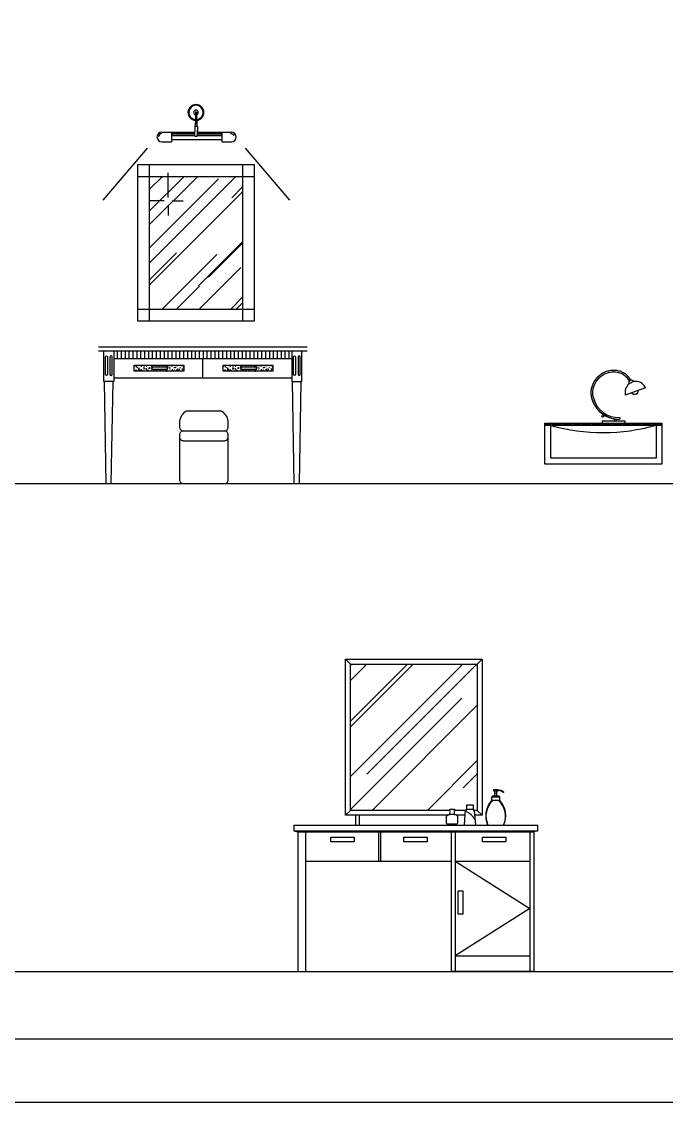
# Model space of a CAD drawing. Header units: inches. Extents: x 6.9 to 49.4, y 11.8 to 36.5.
# Drawn here: x 34.9 to 38.21, y 11.75 to 17.29 of the extents above; entities that cross this region are included whole.
import ezdxf

# ---------------------------------------------------------------- set-up
doc = ezdxf.new("R2010")
doc.units = ezdxf.units.IN
doc.header["$MEASUREMENT"] = 0
for name, color, linetype in [('02', 2, 'Continuous'), ('1', 1, 'Continuous'), ('4', 4, 'Continuous'), ('8', 8, 'Continuous'), ('kadrbm', 4, 'Continuous')]:
    doc.layers.add(name, color=color, linetype=linetype)
pattern_1 = [(135, (65.3717846, 4.2986276), (0.0044194174, 0.0044194174), [])]

# ---------------------------------------------------------------- blocks, each defined once
blk = doc.blocks.new('kadrbm')
at = {"layer": 'kadrbm', "color": 4}
blk.add_lwpolyline([(0, 0), (0, 24.7972), (21, 24.7972), (21, 0), (0, 0)], close=True, dxfattribs=at)
blk.add_lwpolyline([(20.6631, 0.3257), (20.6631, 24.4603), (0.3369, 24.4603), (0.3369, 0.3257), (20.6631, 0.3257)], dxfattribs=at)

msp = doc.modelspace()

# ---------------------------------------------------------------- hatches: boundary and pattern name
at = {"layer": '4'}
h = msp.add_hatch(dxfattribs=at)
h.set_pattern_fill('ANSI31', color=256, scale=0.05, style=0)
h.set_pattern_definition(pattern_1)
h.paths.add_polyline_path([(38.1831, 15.2339), (38.1831, 15.2239), (37.5831, 15.2239), (37.5831, 15.2339)])
h = msp.add_hatch(dxfattribs=at)
h.set_pattern_fill('ANSI31', color=256, scale=0.05, style=0)
h.set_pattern_definition(pattern_1)
h.paths.add_polyline_path([(38.1831, 15.2339), (38.1831, 15.2239), (37.5831, 15.2239), (37.5831, 15.2339)])
h = msp.add_hatch(dxfattribs=at)
h.set_pattern_fill('ANSI31', color=256, scale=0.05, style=0)
h.set_pattern_definition([(135, (65.3717846, 4.2986276), (0.0044194174, 0.0044194174), [])])
h.paths.add_polyline_path([(38.1831, 15.2339), (38.1831, 15.2239), (37.5831, 15.2239), (37.5831, 15.2339)])
at = {"layer": '8'}
h = msp.add_hatch(dxfattribs=at)
h.set_pattern_fill('AR-RROOF,_O', color=256, scale=0.2, angle=45)
h.set_pattern_definition([(45, (-207.80524, -98.41663), (0.16970563, 0.45254834), [3, -0.4, 1, -0.2]), (45, (-207.68786, -98.15783), (-0.32951176, 0.04666905), [0.6, -0.066, 1.2, -0.15]), (45, (-207.85473, -98.22571), (0.640638744, 0.83014336), [1.6, -0.28, 0.8, -0.2])])
h.paths.add_polyline_path([(36.0348, 16.4989), (35.5548, 16.4989), (35.5548, 15.8189), (36.0348, 15.8189)])
h = msp.add_hatch(dxfattribs=at)
h.set_pattern_fill('_U', color=256, scale=0.02, angle=90, style=0, pattern_type=0)
h.set_pattern_definition([(90, (34.392004, 22.919216), (-0.02, 0), [])])
h.paths.add_polyline_path([(36.2853, 15.5639), (36.2853, 15.6039), (35.829, 15.6039), (35.3728, 15.6039), (35.3728, 15.5639)])
h = msp.add_hatch(dxfattribs=at)
h.set_pattern_fill('AR-SAND,_O', color=256, scale=0.01)
h.set_pattern_definition([(37.5, (46.865355, 4.602432), (-0.000629934, 0.019268238), [0, -0.0152, 0, -0.017, 0, -0.01625]), (7.5, (46.865355, 4.602432), (0.017697767, 0.02822146), [0, -0.0082, 0, -0.0137, 0, -0.00525]), (327.5, (46.853055, 4.602432), (0.031141419, 5.659e-05), [0, -0.005, 0, -0.018, 0, -0.0235]), (317.5, (46.853055, 4.602432), (0.030061266, 0.008776756), [0, -0.0025, 0, -0.0118, 0, -0.0135])])
h.paths.add_polyline_path([(35.7314, 15.5009), (35.7314, 15.5309), (35.4779, 15.5309), (35.4779, 15.5009)])
h.paths.add_polyline_path([(35.6475, 15.5107), (35.5675, 15.5107), (35.5675, 15.5207), (35.6475, 15.5207)], flags=16)
h = msp.add_hatch(dxfattribs=at)
h.set_pattern_fill('AR-SAND,_O', color=256, scale=0.01)
h.set_pattern_definition([(37.5, (47.321584, 4.602432), (-0.000629934, 0.019268238), [0, -0.0152, 0, -0.017, 0, -0.01625]), (7.5, (47.321584, 4.602432), (0.017697767, 0.02822146), [0, -0.0082, 0, -0.0137, 0, -0.00525]), (327.5, (47.309284, 4.602432), (0.031141419, 5.659e-05), [0, -0.005, 0, -0.018, 0, -0.0235]), (317.5, (47.309284, 4.602432), (0.030061266, 0.008776756), [0, -0.0025, 0, -0.0118, 0, -0.0135])])
h.paths.add_polyline_path([(36.1876, 15.5009), (36.1876, 15.5309), (35.9341, 15.5309), (35.9341, 15.5009)])
h.paths.add_polyline_path([(36.1038, 15.5107), (36.0238, 15.5107), (36.0238, 15.5207), (36.1038, 15.5207)], flags=16)
h = msp.add_hatch(dxfattribs=at)
h.set_pattern_fill('AR-RROOF', color=256, scale=0.3, angle=45, style=0)
h.set_pattern_definition([(45, (-135.90052, -35.77273), (0.25455844, 0.6788225), [4.5, -0.6, 1.5, -0.3]), (45, (-135.72445, -35.38453), (-0.4942676, 0.0700036), [0.9, -0.099, 1.8, -0.225]), (45, (-135.97477, -35.48635), (0.96095812, 1.24521504), [2.4, -0.42, 1.2, -0.3])])
h.paths.add_polyline_path([(36.5863, 13.2489), (37.2363, 13.2489), (37.2363, 13.9989), (36.5863, 13.9989)])

# ---------------------------------------------------------------- linework, layer by layer
at = {"layer": '02'}
for p, q in [((35.7911, 16.8263), (35.7911, 16.7733)), ((35.7971, 16.8263), (35.7991, 16.7571)), ((35.7891, 16.7733), (35.7861, 16.7115)), ((35.7861, 16.7571), (35.8021, 16.7571)), ((35.7891, 16.7733), (35.7991, 16.7733)), ((35.8003, 16.7364), (35.8003, 16.711)), ((35.8021, 16.7571), (35.8021, 16.7115)), ((35.6191, 16.7263), (35.7861, 16.7263)), ((35.6191, 16.6763), (35.6691, 16.6763)), ((35.6691, 16.7263), (35.6691, 16.6763)), ((35.6691, 16.7219), (35.7861, 16.7219)), ((35.6691, 16.7172), (35.7861, 16.7172)), ((35.6691, 16.7093), (35.7864, 16.7093)), ((35.6691, 16.6873), (35.9258, 16.6873)), ((35.8018, 16.7093), (35.9258, 16.7093)), ((35.8021, 16.7263), (35.9758, 16.7263)), ((35.8021, 16.7219), (35.9258, 16.7219)), ((35.8021, 16.7172), (35.9258, 16.7172)), ((35.9258, 16.7263), (35.9258, 16.6763)), ((35.9258, 16.6763), (35.9758, 16.6763)), ((35.5548, 16.5589), (35.5548, 15.7589)), ((35.294, 15.6039), (36.364, 15.6039)), ((36.2853, 15.5639), (35.3728, 15.5639)), ((35.829, 15.4639), (35.829, 15.5639)), ((36.2853, 15.4639), (35.3728, 15.4639)), ((35.334, 14.9239), (35.325, 15.4482)), ((35.3599, 14.9239), (35.3689, 15.4482)), ((36.2982, 14.9239), (36.2892, 15.4482)), ((36.324, 14.9239), (36.333, 15.4482)), ((38.0982, 15.4144), (37.995, 15.377)), ((38.0982, 15.4144), (37.995, 15.377)), ((38.037, 15.4471), (38.0149, 15.4353)), ((38.037, 15.4471), (38.0149, 15.4353)), ((37.8802, 15.2799), (37.8746, 15.2698)), ((37.8802, 15.2799), (37.8746, 15.2698)), ((37.8757, 15.2461), (37.993, 15.2461)), ((37.8757, 15.2461), (37.8757, 15.2339)), ((37.887, 15.2754), (37.8816, 15.2656)), ((37.9379, 15.2562), (37.9379, 15.2461)), ((37.946, 15.2551), (37.946, 15.2461)), ((37.993, 15.2461), (37.993, 15.2339)), ((35.7298, 15.1939), (35.9395, 15.1939)), ((36.5863, 13.9989), (36.5613, 14.0239)), ((37.2363, 13.9989), (37.2613, 14.0239)), ((37.3409, 13.3564), (37.3409, 13.3484)), ((37.3508, 13.3003), (37.3108, 13.3003)), ((37.3348, 13.3364), (37.3268, 13.3364)), ((36.5863, 13.2489), (36.5613, 13.2239)), ((37.2143, 13.2539), (37.1823, 13.2539)), ((37.2363, 13.2489), (37.2613, 13.2239)), ((36.6113, 13.2239), (36.6113, 13.1739)), ((36.6313, 13.2239), (36.6313, 13.1739)), ((37.1189, 13.2277), (37.0958, 13.2277)), ((36.2964, 13.1739), (37.5464, 13.1739)), ((36.2964, 13.1739), (36.2964, 13.1439)), ((36.2964, 13.1439), (36.3164, 13.1389)), ((36.2964, 13.1439), (37.5464, 13.1439)), ((36.3164, 13.1389), (36.3164, 12.4239)), ((36.3164, 13.1389), (37.5264, 13.1389)), ((36.3564, 13.1389), (36.3564, 12.4239)), ((36.7299, 13.1389), (36.7299, 12.9889)), ((36.7399, 13.1389), (36.7399, 12.9889)), ((37.1285, 13.1778), (37.0862, 13.1778)), ((37.1029, 13.1389), (37.1029, 12.4239)), ((37.1229, 13.1389), (37.1229, 12.4239)), ((37.5064, 13.1389), (37.5064, 12.4239)), ((37.5464, 13.1439), (37.5264, 13.1389)), ((37.5264, 13.1389), (37.5264, 12.4239)), ((37.5464, 13.1439), (37.5464, 13.1739)), ((36.3564, 12.9889), (37.1029, 12.9889)), ((37.1229, 12.9889), (37.5064, 12.9889)), ((37.1229, 12.5039), (37.5064, 12.5039)), ((37.5264, 12.4239), (37.1029, 12.4239))]:
    msp.add_line(p, q, dxfattribs=at)
for points in [[(35.5431, 16.643), (35.3169, 16.3771)], [(36.0465, 16.643), (36.2727, 16.3771)], [(35.6511, 16.3899), (35.6511, 16.5164)], [(36.0348, 15.7589), (36.0348, 16.5589)], [(35.4948, 16.4989), (36.0948, 16.4989)], [(35.6304, 16.3732), (35.5571, 16.3732)], [(35.6511, 16.3537), (35.6511, 16.2977)], [(35.6726, 16.3732), (35.7279, 16.3732)], [(35.4948, 15.8189), (36.0948, 15.8189)], [(35.3728, 15.6039), (35.3728, 15.4482), (35.3211, 15.4482), (35.3211, 15.6039)], [(36.2853, 15.6039), (36.2853, 15.4482), (36.337, 15.4482), (36.337, 15.6039)], [(38.1531, 15.2239), (38.1531, 15.0539), (37.6131, 15.0539), (37.6131, 15.2239)], [(37.0836, 13.2239), (36.5613, 13.2239), (36.5613, 14.0239), (37.2613, 14.0239), (37.2613, 13.2239), (37.2227, 13.2239)], [(37.0963, 13.2489), (36.5863, 13.2489), (36.5863, 13.9989), (37.2363, 13.9989), (37.2363, 13.2489), (37.2176, 13.2489)], [(37.3409, 13.3484), (37.3209, 13.3484), (37.3209, 13.3564), (37.3409, 13.3564)], [(37.314, 13.3179), (37.314, 13.3244), (37.3476, 13.3244)], [(37.3268, 13.3244), (37.3268, 13.3484)], [(37.3348, 13.3484), (37.3348, 13.3244)], [(37.3476, 13.3244), (37.3476, 13.3179)], [(37.179, 13.2489), (37.1184, 13.2489)], [(37.1739, 13.2239), (37.1311, 13.2239)], [(37.1229, 12.9889), (37.5064, 12.7464), (37.1229, 12.5039)]]:
    msp.add_lwpolyline(points, dxfattribs=at)
for points in [[(35.4948, 15.7589), (36.0948, 15.7589), (36.0948, 16.5589), (35.4948, 16.5589)], [(35.4779, 15.5309), (35.7314, 15.5309), (35.7314, 15.5009), (35.4779, 15.5009)], [(35.5675, 15.5107), (35.6475, 15.5107), (35.6475, 15.5207), (35.5675, 15.5207)], [(35.9341, 15.5309), (36.1876, 15.5309), (36.1876, 15.5009), (35.9341, 15.5009)], [(36.0238, 15.5107), (36.1038, 15.5107), (36.1038, 15.5207), (36.0238, 15.5207)], [(36.6057, 13.0876), (36.4857, 13.0876), (36.4857, 13.1126), (36.6057, 13.1126)], [(36.9792, 13.0876), (36.8592, 13.0876), (36.8592, 13.1126), (36.9792, 13.1126)], [(37.3822, 13.0876), (37.2622, 13.0876), (37.2622, 13.1126), (37.3822, 13.1126)], [(37.1379, 12.7167), (37.1379, 12.8367), (37.1629, 12.8367), (37.1629, 12.7167)]]:
    msp.add_lwpolyline(points, close=True, dxfattribs=at)
for points in [[(35.3407, 15.5734), (35.3407, 15.4844, -1), (35.3298, 15.4844), (35.3298, 15.5734, -1)], [(35.3532, 15.5734), (35.3532, 15.4844, 1), (35.3641, 15.4844), (35.3641, 15.5734, 1)], [(36.3048, 15.5734), (36.3048, 15.4844, -1), (36.294, 15.4844), (36.294, 15.5734, -1)], [(36.3174, 15.5734), (36.3174, 15.4844, 1), (36.3282, 15.4844), (36.3282, 15.5734, 1)]]:
    msp.add_lwpolyline(points, format="xyb", close=True, dxfattribs=at)
for points in [[(35.9595, 15.1739, 0.414214), (35.9395, 15.1939, 0.414214), (35.9595, 15.2139), (35.9595, 15.2439, 0.243849), (35.9232, 15.2961), (35.7462, 15.2961, 0.243849), (35.7098, 15.2439), (35.7098, 15.2139, 0.414214), (35.7298, 15.1939, 0.414214), (35.7098, 15.1739), (35.7098, 14.9439, 0.414214), (35.7298, 14.9239), (35.9395, 14.9239, 0.414214), (35.9595, 14.9439), (35.9595, 15.1739)], [(35.7098, 15.1639, 0.414214), (35.7298, 15.1439), (35.9395, 15.1439, 0.414214), (35.9595, 15.1639)], [(37.3409, 13.3546, -0.218101), (37.3706, 13.3434, -0.823859), (37.3676, 13.3418, 0.250378), (37.3409, 13.3501)], [(37.2908, 13.1739, -0.289602), (37.3108, 13.3003), (37.3108, 13.3179), (37.3508, 13.3179)], [(37.3508, 13.3179), (37.3508, 13.3003, -0.289602), (37.3708, 13.1739)], [(37.0878, 13.1739, -0.316955), (37.0862, 13.1755), (37.0862, 13.1778, -0.261191), (37.0792, 13.1816), (37.0792, 13.22, -0.218531), (37.0958, 13.2277, 0.05168), (37.0958, 13.2546, -0.068094), (37.1189, 13.2546, 0.05168), (37.1189, 13.2277, -0.218531), (37.1355, 13.22), (37.1355, 13.1816, -0.226763), (37.1285, 13.1778), (37.1285, 13.1755, -0.316955), (37.1269, 13.1739)], [(37.1703, 13.1739), (37.1743, 13.2299, -0.17192), (37.1823, 13.2539), (37.1823, 13.2779), (37.2143, 13.2779), (37.2143, 13.2539, -0.17192), (37.2223, 13.2299), (37.2263, 13.1739)]]:
    msp.add_lwpolyline(points, format="xyb", dxfattribs=at)
for centre, radius, start, end in [((35.7941, 16.8263), 0.041, 274.4808, 265.5192), ((35.7941, 16.8263), 0.0369, 274.9799, 265.0201), ((35.7941, 16.8263), 0.012, 284.4775, 255.5225), ((35.7941, 16.8263), 0.003, 0, 180), ((35.6191, 16.7013), 0.025, 90, 270), ((35.6191, 16.7013), 0.017, 90, 177.0883), ((35.7941, 16.7115), 0.008, 180, 0), ((35.7953, 16.711), 0.005, 277.5178, 0), ((35.9758, 16.7013), 0.0159, 29.5944, 106.1607), ((35.9758, 16.7013), 0.025, 270, 90), ((37.8808, 16.167), 0.9816, 254.1748, 286.1058), ((37.3895, 13.2197), 0.1088, 132.2064, 204.8949), ((37.2722, 13.2197), 0.1088, 335.1051, 47.7936), ((37.1518, 13.165), 0.0813, 26.9763, 72.5246)]:
    msp.add_arc(centre, radius, start, end, dxfattribs=at)
for centre, major_axis, ratio, start_param, end_param in [((37.9271, 15.3981), (0.0819, 0.0634), 0.91457, -0.139606, 2.823741), ((38.0484, 15.3902), (0, 0.0578), 0.949163, 0.662929, 1.800638), ((38.0255, 15.4418), (0, 0.013), 0.949163, 0.478098, 2.09936), ((38.0255, 15.4418), (0, 0.013), 0.949163, 0.478098, 2.056985), ((38.0255, 15.4418), (0, 0.013), 0.949163, 2.056985, 2.09936), ((38.0256, 15.4418), (0, 0.0131), 0.949163, -1.180166, 0.478098), ((38.0256, 15.4418), (0, 0.0131), 0.949163, 0.188766, 0.478098), ((38.0256, 15.4418), (0, 0.0131), 0.949163, -1.156902, 0.188766), ((38.0256, 15.4418), (0, 0.0131), 0.949163, -1.180166, -1.156902), ((38.0484, 15.3902), (0, 0.0578), 0.949163, -1.139321, 0.208419), ((37.96, 15.4056), (0, 0.1513), 0.949163, 1.888955, 2.551827), ((37.96, 15.4056), (0, 0.1513), 0.949163, 1.888955, 3.182015), ((37.9601, 15.4056), (0, 0.1428), 0.949163, 1.886213, 3.175317), ((37.96, 15.4056), (0, 0.1513), 0.949163, 2.551827, 2.607932), ((37.96, 15.4056), (0, 0.1513), 0.949163, 2.607932, 2.986888), ((37.96, 15.4056), (0, 0.1513), 0.949163, 2.986888, 3.043407), ((37.96, 15.4056), (0, 0.1513), 0.949163, 3.043407, 3.182015)]:
    msp.add_ellipse(centre, major_axis=major_axis, ratio=ratio, start_param=start_param, end_param=end_param, dxfattribs=at)
at = {"layer": '02', "extrusion": (0, 0, -1)}
for centre, major_axis, start_param, end_param in [((38.0436, 15.3965), (0, 0.0163), 1.349635, 4.272234), ((37.8793, 15.2698), (0, 0.0049), 2.622479, 4.711258), ((37.9636, 15.2584), (0, 0.0046), 0.250109, 2.597988)]:
    msp.add_ellipse(centre, major_axis=major_axis, ratio=0.949163, start_param=start_param, end_param=end_param, dxfattribs=at)
at = {"layer": '02'}
msp.add_open_spline([(38.0232, 15.4546), (38.0212, 15.4582), (38.019, 15.4617), (38.0124, 15.4705), (38.0078, 15.4755), (37.9976, 15.4844), (37.9919, 15.4883), (37.9799, 15.495), (37.9736, 15.4977), (37.9603, 15.5018), (37.9535, 15.5031), (37.9395, 15.5045), (37.9324, 15.5045), (37.9182, 15.5032), (37.9112, 15.5019), (37.8974, 15.4979), (37.8906, 15.4952), (37.8776, 15.4887), (37.8714, 15.4849), (37.8598, 15.4762), (37.8544, 15.4713), (37.8445, 15.4607), (37.8401, 15.4549), (37.8324, 15.4427), (37.8291, 15.4363), (37.8238, 15.4231), (37.8218, 15.4162), (37.8192, 15.4024), (37.8186, 15.3954), (37.8188, 15.3815), (37.8195, 15.3747), (37.8217, 15.3649), (37.8225, 15.3618), (37.8235, 15.3588)], degree=3, knots=[-0.137854, -0.137854, -0.137854, -0.137854, -0.017699, -0.017699, 0.178787, 0.178787, 0.375273, 0.375273, 0.571759, 0.571759, 0.768245, 0.768245, 0.964731, 0.964731, 1.161217, 1.161217, 1.357703, 1.357703, 1.554189, 1.554189, 1.750675, 1.750675, 1.947161, 1.947161, 2.143647, 2.143647, 2.340133, 2.340133, 2.536619, 2.536619, 2.733105, 2.733105, 2.823741, 2.823741, 2.823741, 2.823741], dxfattribs=at)
msp.add_open_spline([(38.0233, 15.4544), (38.0233, 15.4545), (38.0233, 15.4545), (38.0232, 15.4546)], degree=3, dxfattribs=at)
at = {"layer": '1'}
for p, q in [((28.702, 14.9239), (49.0282, 14.9239)), ((28.702, 12.4239), (49.0282, 12.4239))]:
    msp.add_line(p, q, dxfattribs=at)
at = {"layer": '4'}
for p, q in [((36.364, 15.6239), (35.294, 15.6239)), ((38.1831, 15.2339), (38.1831, 15.0239))]:
    msp.add_line(p, q, dxfattribs=at)
for points in [[(37.5831, 15.2339), (38.1831, 15.2339)], [(38.1831, 15.0239), (37.5831, 15.0239), (37.5831, 15.2339)], [(37.5831, 15.2239), (38.1831, 15.2239)]]:
    msp.add_lwpolyline(points, dxfattribs=at)

# ---------------------------------------------------------------- block references
at = {"layer": 'kadrbm'}
msp.add_blockref('kadrbm', (28.3651, 11.7523), dxfattribs=at)

doc.saveas('drawing.dxf')
